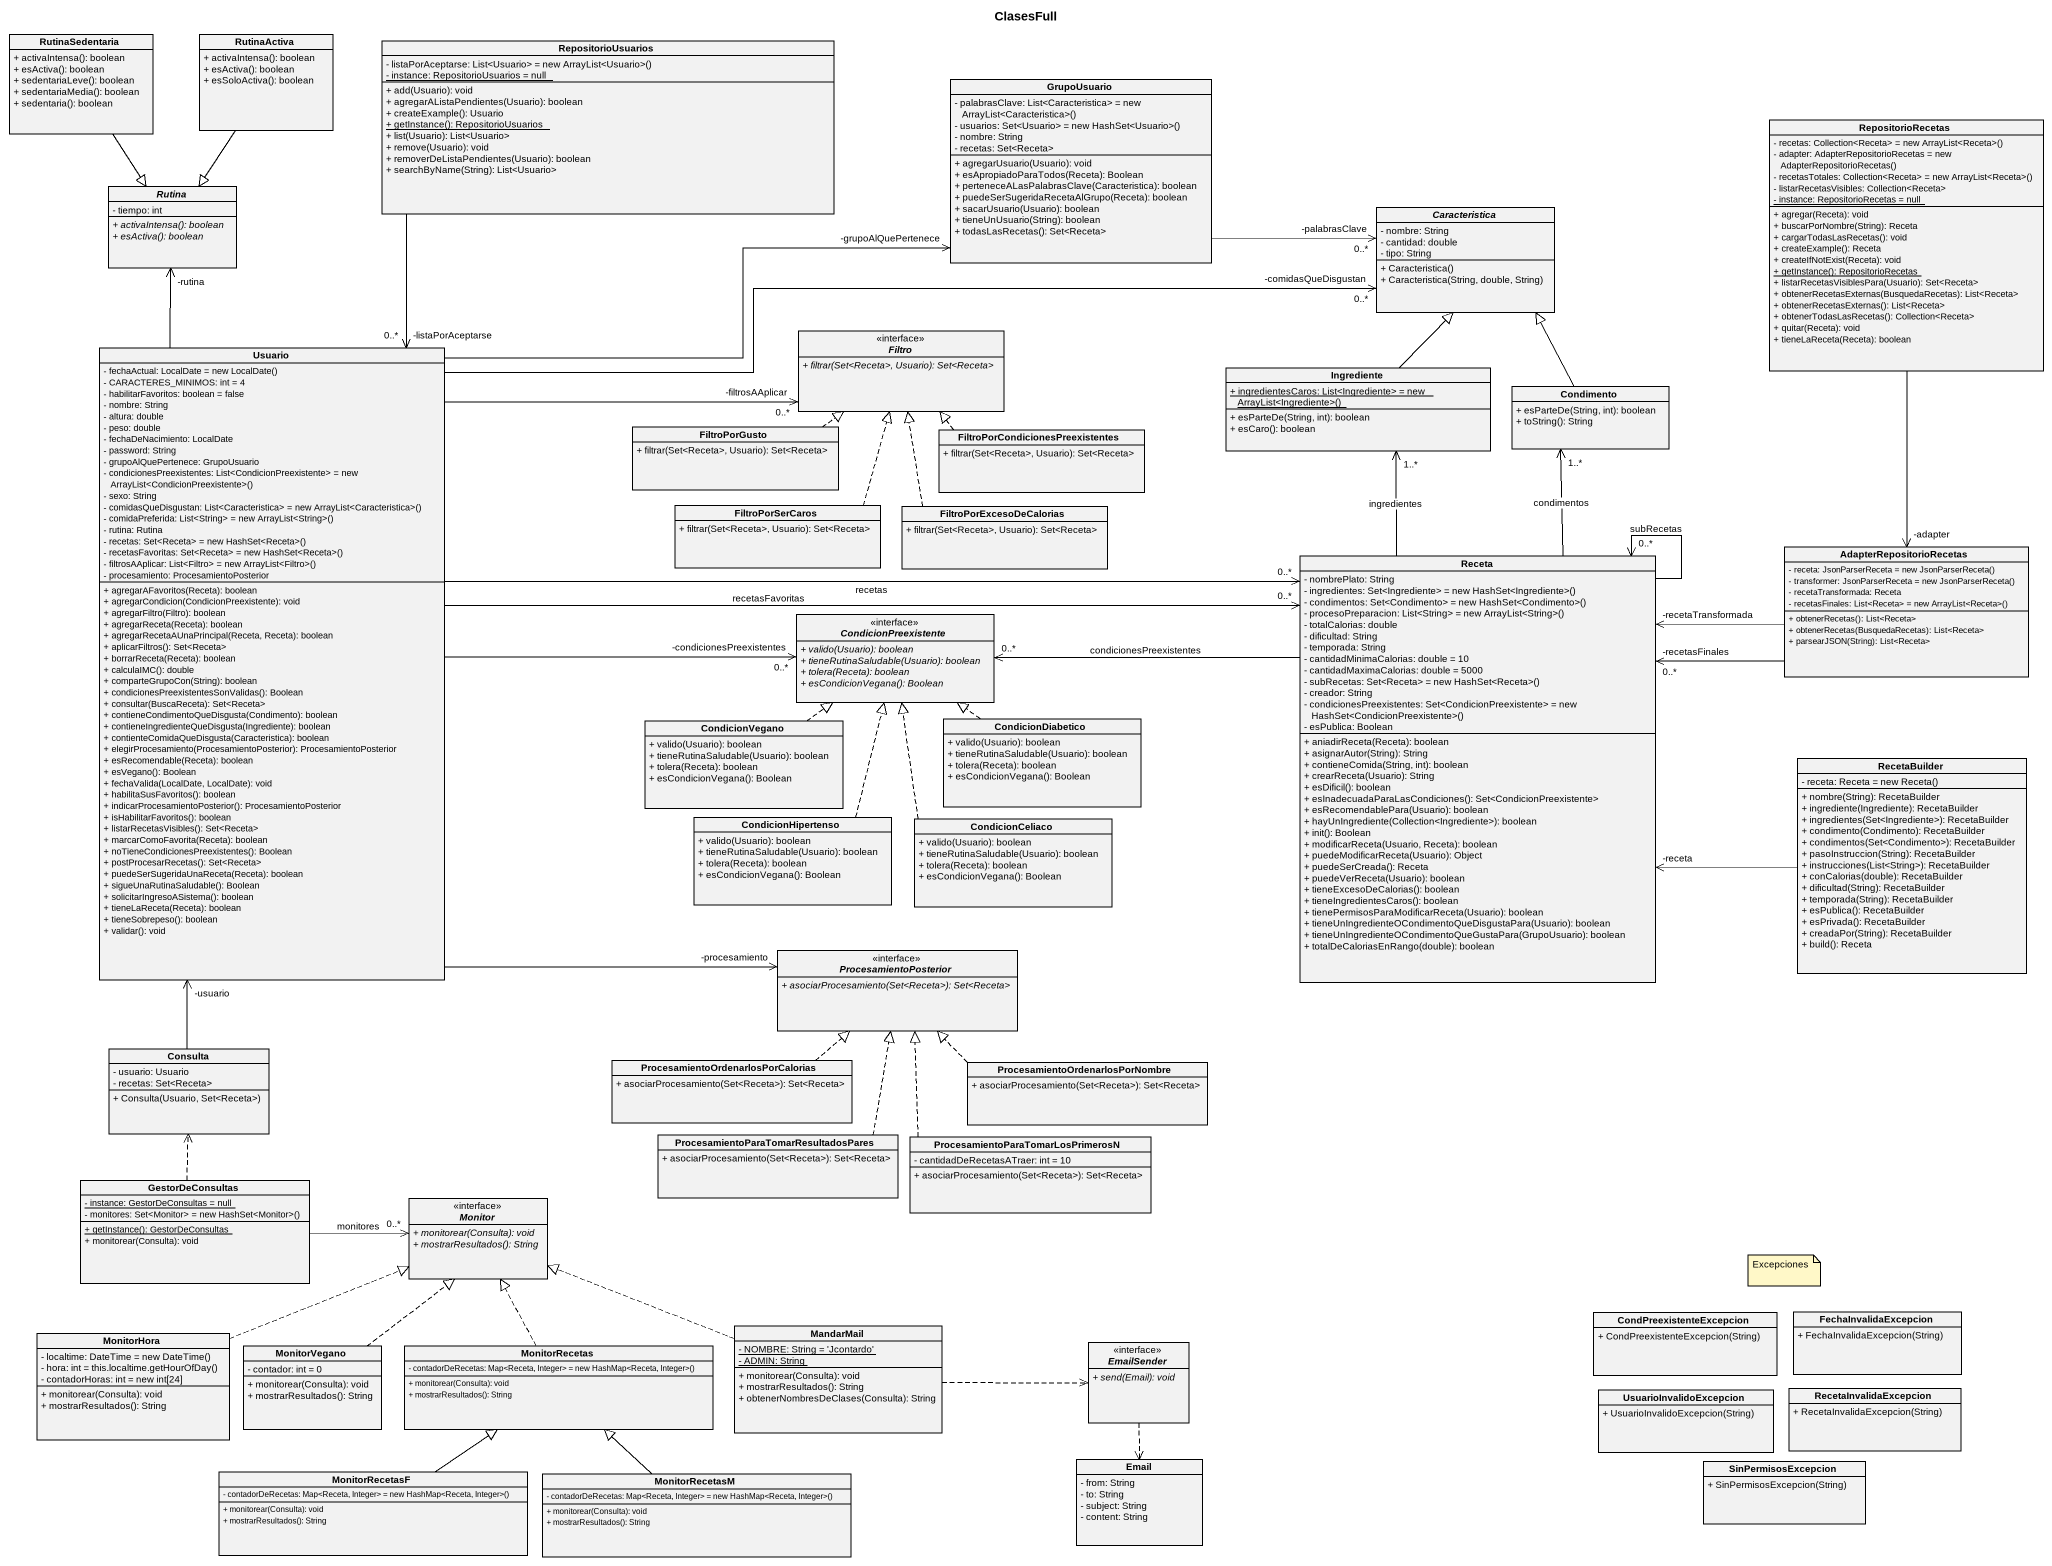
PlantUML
@startuml
title ClasesFull
hide circle
hide empty members
skinparam classAttributeIconSize 0
class RutinaSedentaria {
  + activaIntensa(): boolean
  + esActiva(): boolean
  + sedentariaLeve(): boolean
  + sedentariaMedia(): boolean
  + sedentaria(): boolean
}
class RutinaActiva {
  + activaIntensa(): boolean
  + esActiva(): boolean
  + esSoloActiva(): boolean
}
class RepositorioUsuarios {
  {field} - listaPorAceptarse: List<Usuario> = new ArrayList<Usuario>()
  {static} - instance: RepositorioUsuarios = null
  + add(Usuario): void
  + agregarAListaPendientes(Usuario): boolean
  + createExample(): Usuario
  {static} + getInstance(): RepositorioUsuarios
  + list(Usuario): List<Usuario>
  + remove(Usuario): void
  + removerDeListaPendientes(Usuario): boolean
  + searchByName(String): List<Usuario>
}
class GrupoUsuario {
  {field} - palabrasClave: List<Caracteristica> = new ArrayList<Caracteristica>()
  {field} - usuarios: Set<Usuario> = new HashSet<Usuario>()
  - nombre: String
  - recetas: Set<Receta>
  + agregarUsuario(Usuario): void
  + esApropiadoParaTodos(Receta): Boolean
  + perteneceALasPalabrasClave(Caracteristica): boolean
  + puedeSerSugeridaRecetaAlGrupo(Receta): boolean
  + sacarUsuario(Usuario): boolean
  + tieneUnUsuario(String): boolean
  + todasLasRecetas(): Set<Receta>
}
class RepositorioRecetas {
  {field} - recetas: Collection<Receta> = new ArrayList<Receta>()
  {field} - adapter: AdapterRepositorioRecetas = new AdapterRepositorioRecetas()
  {field} - recetasTotales: Collection<Receta> = new ArrayList<Receta>()
  - listarRecetasVisibles: Collection<Receta>
  {static} - instance: RepositorioRecetas = null
  + agregar(Receta): void
  + buscarPorNombre(String): Receta
  + cargarTodasLasRecetas(): void
  + createExample(): Receta
  + createIfNotExist(Receta): void
  {static} + getInstance(): RepositorioRecetas
  + listarRecetasVisiblesPara(Usuario): Set<Receta>
  + obtenerRecetasExternas(BusquedaRecetas): List<Receta>
  + obtenerRecetasExternas(): List<Receta>
  + obtenerTodasLasRecetas(): Collection<Receta>
  + quitar(Receta): void
  + tieneLaReceta(Receta): boolean
}
abstract class Rutina {
  - tiempo: int
  {abstract} + activaIntensa(): boolean
  {abstract} + esActiva(): boolean
}
abstract class Caracteristica {
  - nombre: String
  - cantidad: double
  - tipo: String
  + Caracteristica()
  + Caracteristica(String, double, String)
}
class Usuario {
  {field} - fechaActual: LocalDate = new LocalDate()
  - CARACTERES_MINIMOS: int = 4
  - habilitarFavoritos: boolean = false
  - nombre: String
  - altura: double
  - peso: double
  - fechaDeNacimiento: LocalDate
  - password: String
  - grupoAlQuePertenece: GrupoUsuario
  {field} - condicionesPreexistentes: List<CondicionPreexistente> = new ArrayList<CondicionPreexistente>()
  - sexo: String
  {field} - comidasQueDisgustan: List<Caracteristica> = new ArrayList<Caracteristica>()
  {field} - comidaPreferida: List<String> = new ArrayList<String>()
  - rutina: Rutina
  {field} - recetas: Set<Receta> = new HashSet<Receta>()
  {field} - recetasFavoritas: Set<Receta> = new HashSet<Receta>()
  {field} - filtrosAAplicar: List<Filtro> = new ArrayList<Filtro>()
  - procesamiento: ProcesamientoPosterior
  + agregarAFavoritos(Receta): boolean
  + agregarCondicion(CondicionPreexistente): void
  + agregarFiltro(Filtro): boolean
  + agregarReceta(Receta): boolean
  + agregarRecetaAUnaPrincipal(Receta, Receta): boolean
  + aplicarFiltros(): Set<Receta>
  + borrarReceta(Receta): boolean
  + calculaIMC(): double
  + comparteGrupoCon(String): boolean
  + condicionesPreexistentesSonValidas(): Boolean
  + consultar(BuscaReceta): Set<Receta>
  + contieneCondimentoQueDisgusta(Condimento): boolean
  + contieneIngredienteQueDisgusta(Ingrediente): boolean
  + contienteComidaQueDisgusta(Caracteristica): boolean
  + elegirProcesamiento(ProcesamientoPosterior): ProcesamientoPosterior
  + esRecomendable(Receta): boolean
  + esVegano(): Boolean
  + fechaValida(LocalDate, LocalDate): void
  + habilitaSusFavoritos(): boolean
  + indicarProcesamientoPosterior(): ProcesamientoPosterior
  + isHabilitarFavoritos(): boolean
  + listarRecetasVisibles(): Set<Receta>
  + marcarComoFavorita(Receta): boolean
  + noTieneCondicionesPreexistentes(): Boolean
  + postProcesarRecetas(): Set<Receta>
  + puedeSerSugeridaUnaReceta(Receta): boolean
  + sigueUnaRutinaSaludable(): Boolean
  + solicitarIngresoASistema(): boolean
  + tieneLaReceta(Receta): boolean
  + tieneSobrepeso(): boolean
  + validar(): void
}
interface Filtro <<interface>> {
  {abstract} + filtrar(Set<Receta>, Usuario): Set<Receta>
}
class Ingrediente {
  {static} {field} + ingredientesCaros: List<Ingrediente> = new ArrayList<Ingrediente>()
  + esParteDe(String, int): boolean
  + esCaro(): boolean
}
class Condimento {
  + esParteDe(String, int): boolean
  + toString(): String
}
class FiltroPorGusto {
  + filtrar(Set<Receta>, Usuario): Set<Receta>
}
class "FiltroPorCondicionesPreexistentes" as FiltroPorCondicionesPreexist {
  + filtrar(Set<Receta>, Usuario): Set<Receta>
}
class FiltroPorSerCaros {
  + filtrar(Set<Receta>, Usuario): Set<Receta>
}
class FiltroPorExcesoDeCalorias {
  + filtrar(Set<Receta>, Usuario): Set<Receta>
}
class Receta {
  - nombrePlato: String
  {field} - ingredientes: Set<Ingrediente> = new HashSet<Ingrediente>()
  {field} - condimentos: Set<Condimento> = new HashSet<Condimento>()
  {field} - procesoPreparacion: List<String> = new ArrayList<String>()
  - totalCalorias: double
  - dificultad: String
  - temporada: String
  - cantidadMinimaCalorias: double = 10
  - cantidadMaximaCalorias: double = 5000
  {field} - subRecetas: Set<Receta> = new HashSet<Receta>()
  - creador: String
  {field} - condicionesPreexistentes: Set<CondicionPreexistente> = new HashSet<CondicionPreexistente>()
  - esPublica: Boolean
  + aniadirReceta(Receta): boolean
  + asignarAutor(String): String
  + contieneComida(String, int): boolean
  + crearReceta(Usuario): String
  + esDificil(): boolean
  + esInadecuadaParaLasCondiciones(): Set<CondicionPreexistente>
  + esRecomendablePara(Usuario): boolean
  + hayUnIngrediente(Collection<Ingrediente>): boolean
  + init(): Boolean
  + modificarReceta(Usuario, Receta): boolean
  + puedeModificarReceta(Usuario): Object
  + puedeSerCreada(): Receta
  + puedeVerReceta(Usuario): boolean
  + tieneExcesoDeCalorias(): boolean
  + tieneIngredientesCaros(): boolean
  + tienePermisosParaModificarReceta(Usuario): boolean
  + tieneUnIngredienteOCondimentoQueDisgustaPara(Usuario): boolean
  + tieneUnIngredienteOCondimentoQueGustaPara(GrupoUsuario): boolean
  + totalDeCaloriasEnRango(double): boolean
}
class AdapterRepositorioRecetas {
  {field} - receta: JsonParserReceta = new JsonParserReceta()
  {field} - transformer: JsonParserReceta = new JsonParserReceta()
  - recetaTransformada: Receta
  {field} - recetasFinales: List<Receta> = new ArrayList<Receta>()
  + obtenerRecetas(): List<Receta>
  + obtenerRecetas(BusquedaRecetas): List<Receta>
  + parsearJSON(String): List<Receta>
}
interface CondicionPreexistente <<interface>> {
  {abstract} + valido(Usuario): boolean
  {abstract} + tieneRutinaSaludable(Usuario): boolean
  {abstract} + tolera(Receta): boolean
  {abstract} + esCondicionVegana(): Boolean
}
class CondicionVegano {
  + valido(Usuario): boolean
  + tieneRutinaSaludable(Usuario): boolean
  + tolera(Receta): boolean
  + esCondicionVegana(): Boolean
}
class CondicionDiabetico {
  + valido(Usuario): boolean
  + tieneRutinaSaludable(Usuario): boolean
  + tolera(Receta): boolean
  + esCondicionVegana(): Boolean
}
class RecetaBuilder {
  {field} - receta: Receta = new Receta()
  + nombre(String): RecetaBuilder
  + ingrediente(Ingrediente): RecetaBuilder
  + ingredientes(Set<Ingrediente>): RecetaBuilder
  + condimento(Condimento): RecetaBuilder
  + condimentos(Set<Condimento>): RecetaBuilder
  + pasoInstruccion(String): RecetaBuilder
  + instrucciones(List<String>): RecetaBuilder
  + conCalorias(double): RecetaBuilder
  + dificultad(String): RecetaBuilder
  + temporada(String): RecetaBuilder
  + esPublica(): RecetaBuilder
  + esPrivada(): RecetaBuilder
  + creadaPor(String): RecetaBuilder
  + build(): Receta
}
class CondicionHipertenso {
  + valido(Usuario): boolean
  + tieneRutinaSaludable(Usuario): boolean
  + tolera(Receta): boolean
  + esCondicionVegana(): Boolean
}
class CondicionCeliaco {
  + valido(Usuario): boolean
  + tieneRutinaSaludable(Usuario): boolean
  + tolera(Receta): boolean
  + esCondicionVegana(): Boolean
}
interface ProcesamientoPosterior <<interface>> {
  {abstract} + asociarProcesamiento(Set<Receta>): Set<Receta>
}
class Consulta {
  - usuario: Usuario
  - recetas: Set<Receta>
  + Consulta(Usuario, Set<Receta>)
}
class "ProcesamientoOrdenarlosPorCalorias" as ProcesamientoOrdenarlosPorCa {
  + asociarProcesamiento(Set<Receta>): Set<Receta>
}
class "ProcesamientoOrdenarlosPorNombre" as ProcesamientoOrdenarlosPorNo {
  + asociarProcesamiento(Set<Receta>): Set<Receta>
}
class "ProcesamientoParaTomarResultadosPares" as ProcesamientoParaTomarResult {
  + asociarProcesamiento(Set<Receta>): Set<Receta>
}
class "ProcesamientoParaTomarLosPrimerosN" as ProcesamientoParaTomarLosPri {
  - cantidadDeRecetasATraer: int = 10
  + asociarProcesamiento(Set<Receta>): Set<Receta>
}
class GestorDeConsultas {
  {static} - instance: GestorDeConsultas = null
  {field} - monitores: Set<Monitor> = new HashSet<Monitor>()
  {static} + getInstance(): GestorDeConsultas
  + monitorear(Consulta): void
}
interface Monitor <<interface>> {
  {abstract} + monitorear(Consulta): void
  {abstract} + mostrarResultados(): String
}
class MandarMail {
  {static} - NOMBRE: String = 'Jcontardo'
  {static} - ADMIN: String
  + monitorear(Consulta): void
  + mostrarResultados(): String
  + obtenerNombresDeClases(Consulta): String
}
class CondPreexistenteExcepcion {
  + CondPreexistenteExcepcion(String)
}
class FechaInvalidaExcepcion {
  + FechaInvalidaExcepcion(String)
}
class MonitorHora {
  {field} - localtime: DateTime = new DateTime()
  {field} - hora: int = this.localtime.getHourOfDay()
  - contadorHoras: int = new int[24]
  + monitorear(Consulta): void
  + mostrarResultados(): String
}
class MonitorVegano {
  - contador: int = 0
  + monitorear(Consulta): void
  + mostrarResultados(): String
}
class MonitorRecetas {
  {field} - contadorDeRecetas: Map<Receta, Integer> = new HashMap<Receta, Integer>()
  + monitorear(Consulta): void
  + mostrarResultados(): String
}
interface EmailSender <<interface>> {
  {abstract} + send(Email): void
}
class UsuarioInvalidoExcepcion {
  + UsuarioInvalidoExcepcion(String)
}
class RecetaInvalidaExcepcion {
  + RecetaInvalidaExcepcion(String)
}
class MonitorRecetasF {
  {field} - contadorDeRecetas: Map<Receta, Integer> = new HashMap<Receta, Integer>()
  + monitorear(Consulta): void
  + mostrarResultados(): String
}
class MonitorRecetasM {
  {field} - contadorDeRecetas: Map<Receta, Integer> = new HashMap<Receta, Integer>()
  + monitorear(Consulta): void
  + mostrarResultados(): String
}
class Email {
  - from: String
  - to: String
  - subject: String
  - content: String
}
class SinPermisosExcepcion {
  + SinPermisosExcepcion(String)
}
RutinaSedentaria --|> Rutina
RutinaActiva --|> Rutina
RepositorioUsuarios --> "-listaPorAceptarse\n0..*" Usuario
GrupoUsuario -right-> "-palabrasClave\n0..*" Caracteristica
RepositorioRecetas --> "-adapter" AdapterRepositorioRecetas
Usuario -up-> "-grupoAlQuePertenece" GrupoUsuario
Usuario -up-> "-rutina" Rutina
Usuario -right-> "-comidasQueDisgustan\n0..*" Caracteristica
Usuario -right-> "-filtrosAAplicar\n0..*" Filtro
Usuario -right-> "0..*" Receta : recetas
Usuario -right-> "0..*" Receta : recetasFavoritas
Usuario -right-> "-condicionesPreexistentes\n0..*" CondicionPreexistente
Usuario -right-> "-procesamiento" ProcesamientoPosterior
Ingrediente -up-|> Caracteristica
Condimento -up-|> Caracteristica
FiltroPorGusto .right.|> Filtro
FiltroPorCondicionesPreexist .up.|> Filtro
FiltroPorSerCaros .up.|> Filtro
FiltroPorExcesoDeCalorias .up.|> Filtro
Receta -up-> "1..*" Ingrediente : ingredientes
Receta -up-> "1..*" Condimento : condimentos
Receta --> "0..*" Receta : subRecetas
Receta -left-> "0..*" CondicionPreexistente : condicionesPreexistentes
AdapterRepositorioRecetas -left-> "-recetasFinales\n0..*" Receta
AdapterRepositorioRecetas -left-> "-recetaTransformada" Receta
CondicionVegano .up.|> CondicionPreexistente
CondicionDiabetico .up.|> CondicionPreexistente
RecetaBuilder -left-> "-receta" Receta
CondicionHipertenso .up.|> CondicionPreexistente
CondicionCeliaco .up.|> CondicionPreexistente
Consulta -up-> "-usuario" Usuario
ProcesamientoOrdenarlosPorCa .up.|> ProcesamientoPosterior
ProcesamientoOrdenarlosPorNo .left.|> ProcesamientoPosterior
ProcesamientoParaTomarResult .up.|> ProcesamientoPosterior
ProcesamientoParaTomarLosPri .up.|> ProcesamientoPosterior
GestorDeConsultas .up.> Consulta
GestorDeConsultas -right-> "0..*" Monitor : monitores
MandarMail .left.|> Monitor
MandarMail .right.> EmailSender
MonitorHora .right.|> Monitor
MonitorVegano .up.|> Monitor
MonitorRecetas .up.|> Monitor
EmailSender ..> Email
MonitorRecetasF -up-|> MonitorRecetas
MonitorRecetasM -up-|> MonitorRecetas
note as N1
  Excepciones
end note
@enduml
